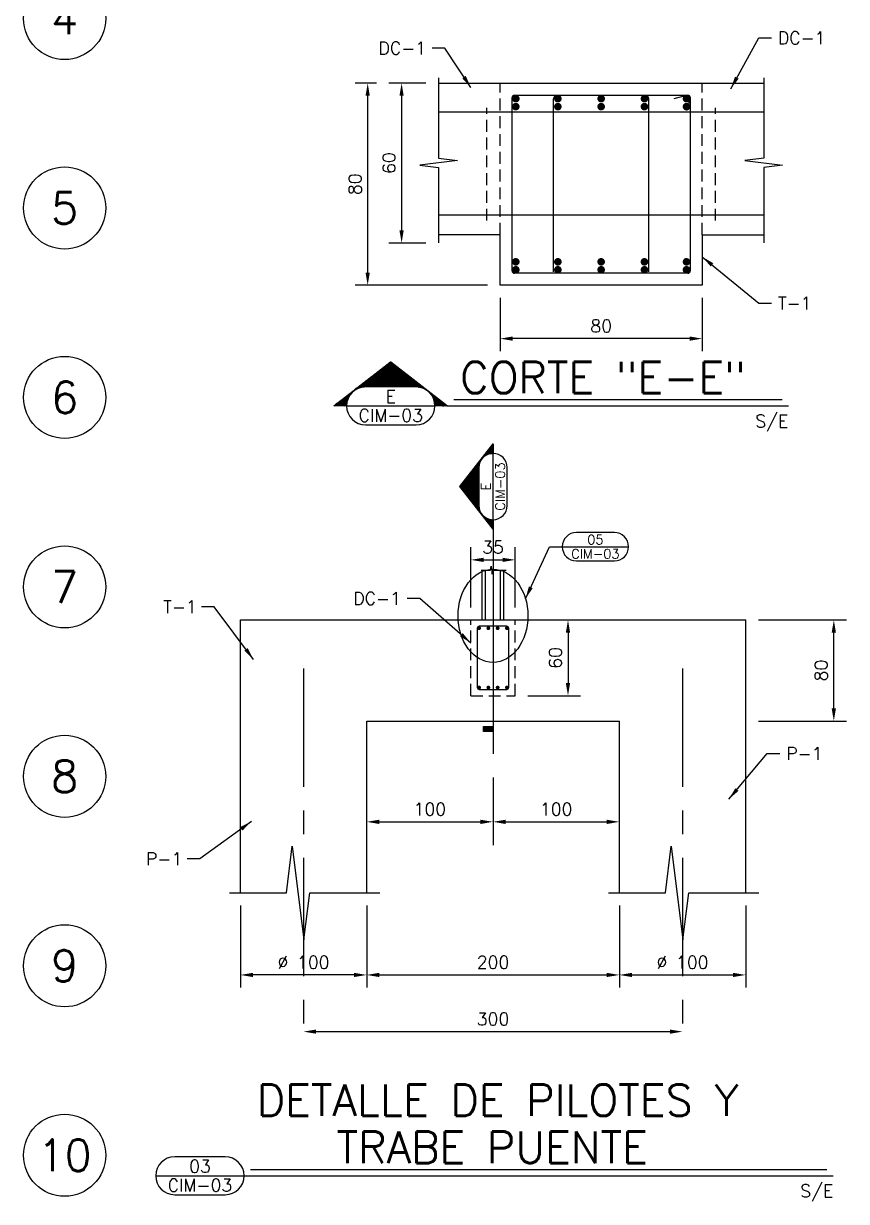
# Model space of a CAD drawing. Header units: inches. Extents: x 86960 to 403024, y -4000 to 57000.
# Drawn here: x 346501 to 359528, y 13409 to 32060 of the extents above; entities that cross this region are included whole.
import ezdxf
from ezdxf.enums import TextEntityAlignment as Align

# ---------------------------------------------------------------- set-up
doc = ezdxf.new("R2010")
doc.units = ezdxf.units.IN
doc.header["$LTSCALE"] = 1500
doc.header["$MEASUREMENT"] = 0
doc.linetypes.add('CENTER', pattern=[2, 1.25, -0.25, 0.25, -0.25])
doc.linetypes.add('HIDDEN2', pattern=[0.1875, 0.125, -0.0625])
doc.layers.get('Defpoints').update_dxf_attribs({"true_color": 0xffffff})
for name, color, linetype in [('1', 7, 'Continuous'), ('3', 3, 'Continuous'), ('4', 4, 'CENTER'), ('5', 7, 'Continuous'), ('6', 7, 'Continuous'), ('8', 1, 'Continuous')]:
    doc.layers.add(name, color=color, linetype=linetype)
doc.styles.add('ROMANS', font='ROMANS.shx', dxfattribs={"height": 200})
doc.dimstyles.get("Standard").update_dxf_attribs({"dimtxt": 0.18, "dimasz": 0.18, "dimexe": 0.18, "dimexo": 0.0625, "dimgap": 0.09, "dimtad": 0, "dimtih": 1, "dimtoh": 1, "dimdec": 4, "dimzin": 0, "dimdsep": 46, "dimtxsty": 'Standard', "dimcen": 0.09, "dimadec": 0, "dimazin": 0, "dimtfac": 1, "dimtdec": 4, "dimtofl": 0, "dimtmove": 0, "dimatfit": 3, "dimfxl": 1, "dimtolj": 1, "dimtzin": 0, "dimarcsym": 0})

# ---------------------------------------------------------------- blocks, each defined once
blk = doc.blocks.new('*D292')
at = {"layer": '5', "color": 0, "lineweight": -2, "transparency": 16777216}
for p, q in [((351933, 18093), (351933, 16796)), ((355933, 18093), (355933, 16796)), ((352133, 16996), (355733, 16996))]:
    blk.add_line(p, q, dxfattribs=at)
at = {"layer": '5', "color": 0, "transparency": 16777216}
for points in [[(352133, 17029), (352133, 16962), (351933, 16996)], [(355733, 17029), (355733, 16962), (355933, 16996)]]:
    blk.add_solid(points, dxfattribs=at)
at = {"layer": 'Defpoints', "color": 0, "transparency": 16777216}
for p in [(351933, 18293), (355933, 18293), (355933, 16996)]:
    blk.add_point(p, dxfattribs=at)
at = {"layer": '5', "color": 0, "transparency": 16777216, "insert": (353933, 17196), "char_height": 200, "attachment_point": 5, "style": 'ROMANS'}
blk.add_mtext('\\A1;200', dxfattribs=at)
blk = doc.blocks.new('*D293')
at = {"layer": '5', "color": 0, "lineweight": -2, "transparency": 16777216}
for p, q in [((355933, 18093), (355933, 16796)), ((357933, 18093), (357933, 16796)), ((356133, 16996), (357733, 16996))]:
    blk.add_line(p, q, dxfattribs=at)
at = {"layer": '5', "color": 0, "transparency": 16777216}
for points in [[(356133, 17029), (356133, 16962), (355933, 16996)], [(357733, 17029), (357733, 16962), (357933, 16996)]]:
    blk.add_solid(points, dxfattribs=at)
at = {"layer": 'Defpoints', "color": 0, "transparency": 16777216}
for p in [(355933, 18293), (357933, 18293), (357933, 16996)]:
    blk.add_point(p, dxfattribs=at)
at = {"layer": '5', "color": 0, "transparency": 16777216, "insert": (356933, 17196), "char_height": 200, "attachment_point": 5, "style": 'ROMANS'}
blk.add_mtext('\\A1;%%C 100', dxfattribs=at)
blk = doc.blocks.new('*D294')
at = {"layer": '5', "color": 0, "lineweight": -2, "transparency": 16777216}
for p, q in [((349933, 18093), (349933, 16796)), ((351933, 18093), (351933, 16796)), ((351733, 16996), (350133, 16996))]:
    blk.add_line(p, q, dxfattribs=at)
at = {"layer": '5', "color": 0, "transparency": 16777216}
for points in [[(350133, 17029), (350133, 16962), (349933, 16996)], [(351733, 17029), (351733, 16962), (351933, 16996)]]:
    blk.add_solid(points, dxfattribs=at)
at = {"layer": 'Defpoints', "color": 0, "transparency": 16777216}
for p in [(349933, 18293), (351933, 18293), (349933, 16996)]:
    blk.add_point(p, dxfattribs=at)
at = {"layer": '5', "color": 0, "transparency": 16777216, "insert": (350933, 17196), "char_height": 200, "attachment_point": 5, "style": 'ROMANS'}
blk.add_mtext('\\A1;%%C 100', dxfattribs=at)
blk = doc.blocks.new('*D295')
at = {"layer": '5', "color": 0, "lineweight": -2, "transparency": 16777216}
for p, q in [((358133, 22616), (359528, 22616)), ((359328, 21216), (359328, 22416)), ((358133, 21016), (359528, 21016))]:
    blk.add_line(p, q, dxfattribs=at)
at = {"layer": '5', "color": 0, "transparency": 16777216}
for points in [[(359294, 22416), (359361, 22416), (359328, 22616)], [(359294, 21216), (359361, 21216), (359328, 21016)]]:
    blk.add_solid(points, dxfattribs=at)
at = {"layer": 'Defpoints', "color": 0, "transparency": 16777216}
for p in [(357933, 22616), (359328, 22616), (357933, 21016)]:
    blk.add_point(p, dxfattribs=at)
at = {"layer": '5', "color": 0, "transparency": 16777216, "insert": (359128, 21816), "char_height": 200, "attachment_point": 5, "rotation": 90, "style": 'ROMANS'}
blk.add_mtext('\\A1;80', dxfattribs=at)
blk = doc.blocks.new('*D217')
at = {"layer": '5', "color": 0, "lineweight": -2, "transparency": 16777216}
for p, q in [((355120, 22416), (355120, 21616)), ((354483, 21416), (355320, 21416))]:
    blk.add_line(p, q, dxfattribs=at)
at = {"layer": '5', "color": 0, "transparency": 16777216}
for points in [[(355086, 22416), (355153, 22416), (355120, 22616)], [(355086, 21616), (355153, 21616), (355120, 21416)]]:
    blk.add_solid(points, dxfattribs=at)
at = {"layer": 'Defpoints', "color": 0, "transparency": 16777216}
for p in [(355120, 22616), (354283, 21416), (355120, 21416)]:
    blk.add_point(p, dxfattribs=at)
at = {"layer": '5', "color": 0, "transparency": 16777216, "insert": (354920, 22016), "char_height": 200, "attachment_point": 5, "rotation": 90, "style": 'ROMANS'}
blk.add_mtext('\\A1;60', dxfattribs=at)
blk = doc.blocks.new('*D218')
at = {"layer": '5', "color": 0, "lineweight": -2, "transparency": 16777216}
blk.add_line((352133, 19420), (353733, 19420), dxfattribs=at)
at = {"layer": '5', "color": 0, "transparency": 16777216}
for points in [[(352133, 19453), (352133, 19386), (351933, 19420)], [(353733, 19453), (353733, 19386), (353933, 19420)]]:
    blk.add_solid(points, dxfattribs=at)
at = {"layer": 'Defpoints', "color": 0, "transparency": 16777216}
for p in [(351933, 19420), (353933, 19420), (353933, 19420)]:
    blk.add_point(p, dxfattribs=at)
at = {"layer": '5', "color": 0, "transparency": 16777216, "insert": (352933, 19620), "char_height": 200, "attachment_point": 5, "style": 'ROMANS'}
blk.add_mtext('\\A1;100', dxfattribs=at)
blk = doc.blocks.new('*D219')
at = {"layer": '5', "color": 0, "lineweight": -2, "transparency": 16777216}
blk.add_line((354133, 19420), (355733, 19420), dxfattribs=at)
at = {"layer": '5', "color": 0, "transparency": 16777216}
for points in [[(354133, 19453), (354133, 19386), (353933, 19420)], [(355733, 19453), (355733, 19386), (355933, 19420)]]:
    blk.add_solid(points, dxfattribs=at)
at = {"layer": 'Defpoints', "color": 0, "transparency": 16777216}
for p in [(353933, 19420), (355933, 19420), (355933, 19420)]:
    blk.add_point(p, dxfattribs=at)
at = {"layer": '5', "color": 0, "transparency": 16777216, "insert": (354933, 19620), "char_height": 200, "attachment_point": 5, "style": 'ROMANS'}
blk.add_mtext('\\A1;100', dxfattribs=at)
blk = doc.blocks.new('*D300')
at = {"layer": '5', "color": 0, "lineweight": -2, "transparency": 16777216}
for p, q in [((353583, 22816), (353583, 23768)), ((354283, 22816), (354283, 23768)), ((353783, 23568), (354083, 23568))]:
    blk.add_line(p, q, dxfattribs=at)
at = {"layer": '5', "color": 0, "transparency": 16777216}
for points in [[(353783, 23602), (353783, 23535), (353583, 23568)], [(354083, 23602), (354083, 23535), (354283, 23568)]]:
    blk.add_solid(points, dxfattribs=at)
at = {"layer": 'Defpoints', "color": 0, "transparency": 16777216}
for p in [(354283, 23568), (353583, 22616), (354283, 22616)]:
    blk.add_point(p, dxfattribs=at)
at = {"layer": '5', "color": 0, "transparency": 16777216, "insert": (353933, 23768), "char_height": 200, "attachment_point": 5, "style": 'ROMANS'}
blk.add_mtext('\\A1;35', dxfattribs=at)
blk = doc.blocks.new('*D281')
at = {"layer": '5', "color": 0, "lineweight": -2, "transparency": 16777216}
blk.add_line((351133, 16098), (356733, 16098), dxfattribs=at)
at = {"layer": '5', "color": 0, "transparency": 16777216}
for points in [[(351133, 16131), (351133, 16065), (350933, 16098)], [(356733, 16131), (356733, 16065), (356933, 16098)]]:
    blk.add_solid(points, dxfattribs=at)
at = {"layer": 'Defpoints', "color": 0, "transparency": 16777216}
for p in [(350933, 16098), (356933, 16098), (356933, 16098)]:
    blk.add_point(p, dxfattribs=at)
at = {"layer": '5', "color": 0, "transparency": 16777216, "insert": (353933, 16298), "char_height": 200, "attachment_point": 5, "style": 'ROMANS'}
blk.add_mtext('\\A1;300', dxfattribs=at)
blk = doc.blocks.new('*D282')
at = {"layer": '5', "color": 0, "lineweight": -2, "transparency": 16777216}
for p, q in [((354045, 27716), (354045, 26871)), ((357245, 27716), (357245, 26871)), ((357045, 27071), (354245, 27071))]:
    blk.add_line(p, q, dxfattribs=at)
at = {"layer": '5', "color": 0, "transparency": 16777216}
for points in [[(354245, 27105), (354245, 27038), (354045, 27071)], [(357045, 27105), (357045, 27038), (357245, 27071)]]:
    blk.add_solid(points, dxfattribs=at)
at = {"layer": 'Defpoints', "color": 0, "transparency": 16777216}
for p in [(354045, 27916), (357245, 27916), (354045, 27071)]:
    blk.add_point(p, dxfattribs=at)
at = {"layer": '5', "color": 0, "transparency": 16777216, "insert": (355645, 27271), "char_height": 200, "attachment_point": 5, "style": 'ROMANS'}
blk.add_mtext('\\A1;80', dxfattribs=at)
blk = doc.blocks.new('*D283')
at = {"layer": '5', "color": 0, "lineweight": -2, "transparency": 16777216}
for p, q in [((352086, 31116), (351749, 31116)), ((351949, 28116), (351949, 30916)), ((353845, 27916), (351749, 27916))]:
    blk.add_line(p, q, dxfattribs=at)
at = {"layer": '5', "color": 0, "transparency": 16777216}
for points in [[(351915, 30916), (351982, 30916), (351949, 31116)], [(351915, 28116), (351982, 28116), (351949, 27916)]]:
    blk.add_solid(points, dxfattribs=at)
at = {"layer": 'Defpoints', "color": 0, "transparency": 16777216}
for p in [(351949, 31116), (352286, 31116), (354045, 27916)]:
    blk.add_point(p, dxfattribs=at)
at = {"layer": '5', "color": 0, "transparency": 16777216, "insert": (351749, 29516), "char_height": 200, "attachment_point": 5, "rotation": 90, "style": 'ROMANS'}
blk.add_mtext('\\A1;80', dxfattribs=at)
blk = doc.blocks.new('*D318')
at = {"color": 0, "lineweight": -2, "transparency": 16777216}
for p, q in [((352871, 31116), (352286, 31116)), ((352486, 30916), (352486, 28785)), ((352871, 28585), (352286, 28585))]:
    blk.add_line(p, q, dxfattribs=at)
at = {"color": 0, "transparency": 16777216}
for points in [[(352452, 30916), (352519, 30916), (352486, 31116)], [(352452, 28785), (352519, 28785), (352486, 28585)]]:
    blk.add_solid(points, dxfattribs=at)
at = {"layer": 'Defpoints', "color": 0, "transparency": 16777216}
for p in [(353071, 31116), (352486, 28585), (353071, 28585)]:
    blk.add_point(p, dxfattribs=at)
at = {"color": 0, "transparency": 16777216, "insert": (352286, 29851), "char_height": 200, "attachment_point": 5, "rotation": 90, "style": 'ROMANS'}
blk.add_mtext('\\A1;60', dxfattribs=at)

msp = doc.modelspace()

# ---------------------------------------------------------------- hatches: boundary and pattern name
at = {"layer": '1'}
h = msp.add_hatch(dxfattribs=at)
h.set_pattern_fill('ANSI31', color=256, scale=10, style=0)
h.set_pattern_definition([(45, (332743.6388, 25406.1941), (-0.88388348, 0.88388348), [])])
edge = h.paths.add_edge_path()
edge.add_line((351614.08, 26006.19), (351414.08, 26006.19))
edge.add_line((351414.08, 26006.19), (352314.08, 26706.19))
edge.add_line((352314.08, 26706.19), (353214.08, 26006.19))
edge.add_line((353214.08, 26006.19), (353014.08, 26006.19))
edge.add_arc((352714.08, 26006.19), 300, 0, 90)
edge.add_line((352714.08, 26306.19), (351914.08, 26306.19))
edge.add_arc((351914.08, 26006.19), 300, 90, 180)
at = {"layer": '6'}
h = msp.add_hatch(dxfattribs=at)
h.set_pattern_fill('ANSI31', color=256, scale=2, style=0)
h.set_pattern_definition([(45, (301945.81772, 12019.87562), (-0.1767766953, 0.1767766953), [])])
edge = h.paths.add_edge_path()
edge.add_line((353707.83, 25028.73), (353707.83, 24428.73))
edge.add_arc((353932.83, 24428.73), 225, 180, 270)
edge.add_line((353932.83, 24203.73), (353932.83, 24053.73))
edge.add_line((353932.83, 24053.73), (353407.83, 24728.73))
edge.add_line((353407.83, 24728.73), (353932.83, 25403.73))
edge.add_line((353932.83, 25403.73), (353932.83, 25253.73))
edge.add_arc((353932.83, 25028.73), 225, 90, 180)

# ---------------------------------------------------------------- linework, layer by layer
msp.add_ellipse((353932.1, 22682.58), major_axis=(0, 737.7), ratio=0.75000004)
at = {"layer": '1'}
for p, q in [((352714.08, 26306.19), (351914.08, 26306.19)), ((351614.08, 26006.19), (353014.08, 26006.19)), ((351914.08, 25706.19), (352714.08, 25706.19)), ((349693.82, 14115.84), (348893.82, 14115.84)), ((348593.82, 13815.84), (349993.82, 13815.84)), ((348893.82, 13515.84), (349693.82, 13515.84))]:
    msp.add_line(p, q, dxfattribs=at)
msp.add_lwpolyline([(351614.08, 26006.19), (351414.08, 26006.19), (352314.08, 26706.19), (353214.08, 26006.19), (353014.08, 26006.19, 0.41421356), (352714.08, 26306.19), (351914.08, 26306.19, 0.41421356), (351614.08, 26006.19)], format="xyb", close=True, dxfattribs=at)
for centre, start, end in [((351914.08, 26006.19), 90, 270), ((352714.08, 26006.19), 270, 90), ((348893.82, 13815.84), 90, 270), ((349693.82, 13815.84), 270, 90)]:
    msp.add_arc(centre, 300, start, end, dxfattribs=at)
at = {"layer": '3'}
for p, q in [((353071.42, 31116.15), (358217.95, 31116.15)), ((353370.28, 29891.32), (352772.55, 29816.6)), ((353071.42, 29928.68), (353370.28, 29891.32)), ((358217.95, 29928.68), (357919.09, 29891.32)), ((357919.09, 29891.32), (358516.81, 29816.6)), ((352772.55, 29816.6), (353071.42, 29779.25)), ((358516.81, 29816.6), (358217.95, 29779.25)), ((354044.68, 28716.15), (353071.42, 28716.15)), ((354044.68, 27916.15), (354044.68, 28716.15)), ((357244.68, 28716.15), (357244.68, 27916.15)), ((357244.68, 28716.15), (358217.95, 28716.15)), ((357244.68, 27916.15), (354044.68, 27916.15)), ((349932.83, 22616.24), (357932.83, 22616.24)), ((349932.83, 18293.49), (349932.83, 22616.24)), ((353582.83, 22616.24), (354282.83, 22616.24)), ((357932.83, 18293.49), (357932.83, 22616.24)), ((351932.83, 21016.24), (355932.83, 21016.24)), ((351932.83, 18293.49), (351932.83, 21016.24)), ((355932.83, 18293.49), (355932.83, 21016.24)), ((350661.28, 18293.49), (350753.87, 19034.22)), ((350753.87, 19034.22), (350939.06, 17552.75)), ((356661.28, 18293.49), (356753.87, 19034.22)), ((356753.87, 19034.22), (356939.06, 17552.75)), ((350939.06, 17552.75), (351031.65, 18293.49)), ((356939.06, 17552.75), (357031.65, 18293.49))]:
    msp.add_line(p, q, dxfattribs=at)
at = {"layer": '3', "color": 7, "linetype": 'HIDDEN2'}
for p, q in [((354044.68, 28716.15), (354044.68, 31116.15)), ((357244.68, 28716.15), (357244.68, 31116.15)), ((353582.83, 21416.24), (353582.83, 22616.24)), ((354282.83, 21416.24), (354282.83, 22616.24)), ((353582.83, 21416.24), (354282.83, 21416.24))]:
    msp.add_line(p, q, dxfattribs=at)
at = {"layer": '3'}
for points in [[(353071.42, 31198.78), (353071.42, 29928.68)], [(358217.95, 31198.78), (358217.95, 29928.68)], [(353071.42, 29779.25), (353071.42, 28585.46)], [(358217.95, 29779.25), (358217.95, 28585.46)], [(349761.81, 18293.49), (350661.28, 18293.49)], [(351031.65, 18293.49), (352142.75, 18293.49)], [(355761.81, 18293.49), (356661.28, 18293.49)], [(357031.65, 18293.49), (358142.75, 18293.49)]]:
    msp.add_lwpolyline(points, dxfattribs=at)
at = {"layer": '4'}
for p, q in [((353932.83, 23121.74), (353932.83, 19048.11)), ((350932.83, 21850.02), (350932.83, 15995.55)), ((356932.83, 21850.02), (356932.83, 15995.55))]:
    msp.add_line(p, q, dxfattribs=at)
at = {"layer": '4', "color": 2, "linetype": 'Continuous'}
for centre in [(347151.21, 32140.11), (347151.21, 29140.11), (347151.21, 26140.11), (347151.21, 23140.11), (347151.21, 20140.11), (347151.21, 17140.11), (347151.21, 14140.11)]:
    msp.add_circle(centre, 650, dxfattribs=at)
at = {"layer": '6'}
for p, q in [((358142.45, 31832.15), (358342.45, 31832.15)), ((353171.9, 31671.36), (352971.9, 31671.36)), ((358142.45, 27633.64), (358342.45, 27633.64)), ((353214.08, 26006.19), (358607.85, 26006.19)), ((353932.83, 24203.73), (353932.83, 25253.73)), ((353707.83, 25028.73), (353707.83, 24428.73)), ((354157.83, 24428.73), (354157.83, 25028.73)), ((353932.83, 24203.73), (353932.83, 24053.73)), ((353932.83, 24053.73), (353932.83, 20851.92)), ((355853.56, 24000.95), (355253.56, 24000.95)), ((354828.56, 23775.95), (355028.56, 23775.95)), ((355028.56, 23775.95), (356078.56, 23775.95)), ((355253.56, 23550.95), (355853.56, 23550.95)), ((352772.82, 22956.91), (352572.82, 22956.91)), ((349516.31, 22824.97), (349316.31, 22824.97)), ((353782.83, 20926.92), (353932.83, 20926.92)), ((353782.83, 20851.92), (353782.83, 20926.92)), ((353932.83, 20851.92), (353782.83, 20851.92)), ((358275.19, 20500.67), (358475.19, 20500.67)), ((349291.73, 18833.59), (349091.73, 18833.59)), ((349993.82, 13815.84), (359319.34, 13815.84))]:
    msp.add_line(p, q, dxfattribs=at)
at = {"layer": '6', "color": 2}
for p, q in [((353314.08, 26106.19), (358507.85, 26106.19)), ((350093.82, 13915.84), (359219.34, 13915.84))]:
    msp.add_line(p, q, dxfattribs=at)
at = {"layer": '6'}
msp.add_lwpolyline([(353707.83, 25028.73), (353707.83, 24428.73, 0.41421356), (353932.83, 24203.73), (353932.83, 24053.73), (353407.83, 24728.73), (353932.83, 25403.73), (353932.83, 25253.73, 0.41421356), (353707.83, 25028.73)], format="xyb", close=True, dxfattribs=at)
for centre, start, end in [((353932.83, 25028.73), 0, 180), ((353932.83, 24428.73), 180, 0), ((355253.56, 23775.95), 90, 270), ((355853.56, 23775.95), 270, 90)]:
    msp.add_arc(centre, 225, start, end, dxfattribs=at)
msp.add_solid([(353932.83, 20851.92), (353782.83, 20851.92), (353932.83, 20926.92), (353782.83, 20926.92)], dxfattribs=at)
at = {"layer": '8', "color": 1}
for p, q in [((354234.11, 28145.58), (354234.11, 30886.73)), ((354274.11, 30926.73), (357015.26, 30926.73)), ((354890.73, 28129.6), (354890.73, 30870.75)), ((356398.64, 28129.6), (356398.64, 30870.75)), ((357055.26, 30886.73), (357055.26, 28145.58)), ((357015.26, 28105.58), (354274.11, 28105.58))]:
    msp.add_line(p, q, dxfattribs=at)
at = {"layer": '8', "color": 5}
for p, q in [((357015.26, 30926.73), (356794.3, 30870.75)), ((357055.26, 30886.73), (356999.78, 30682.84)), ((353071.42, 30664.16), (358217.95, 30664.16)), ((353071.42, 29031.49), (358217.95, 29031.49))]:
    msp.add_line(p, q, dxfattribs=at)
at = {"layer": '8', "color": 5, "linetype": 'HIDDEN2'}
for p, q in [((353835.26, 28941.28), (353835.26, 30726.43)), ((357454.11, 28941.28), (357454.11, 30726.43))]:
    msp.add_line(p, q, dxfattribs=at)
at = {"layer": '8'}
for p, q in [((353763.1, 22616.24), (353763.1, 23404.35)), ((353813.1, 22616.24), (353813.1, 23404.35)), ((353894.44, 23404.35), (353902.37, 23467.8)), ((353902.37, 23467.8), (353918.23, 23340.91)), ((353918.23, 23340.91), (353926.16, 23404.35)), ((354052.56, 22616.24), (354052.56, 23404.35)), ((354102.56, 22616.24), (354102.56, 23404.35))]:
    msp.add_line(p, q, dxfattribs=at)
at = {"layer": '8', "color": 5, "const_width": 60}
for points in [[(354263.72, 30870.75, 1), (354323.72, 30870.75, 1)], [(354263.72, 30744.85, 1), (354323.72, 30744.85, 1)], [(354929.4, 30870.75, 1), (354989.4, 30870.75, 1)], [(354929.4, 30744.85, 1), (354989.4, 30744.85, 1)], [(355614.68, 30870.75, 1), (355674.68, 30870.75, 1)], [(355614.68, 30744.85, 1), (355674.68, 30744.85, 1)], [(356299.97, 30870.75, 1), (356359.97, 30870.75, 1)], [(356299.97, 30744.85, 1), (356359.97, 30744.85, 1)], [(357025.65, 30870.75, -1), (356965.65, 30870.75, -1)], [(357025.65, 30744.85, -1), (356965.65, 30744.85, -1)], [(354263.72, 28287.46, -1), (354323.72, 28287.46, -1)], [(354263.72, 28161.55, -1), (354323.72, 28161.55, -1)], [(354929.4, 28287.46, -1), (354989.4, 28287.46, -1)], [(354929.4, 28161.55, -1), (354989.4, 28161.55, -1)], [(355614.68, 28287.46, -1), (355674.68, 28287.46, -1)], [(355614.68, 28161.55, -1), (355674.68, 28161.55, -1)], [(356299.97, 28287.46, -1), (356359.97, 28287.46, -1)], [(356299.97, 28161.55, -1), (356359.97, 28161.55, -1)], [(357025.65, 28287.46, 1), (356965.65, 28287.46, 1)], [(357025.65, 28161.55, 1), (356965.65, 28161.55, 1)]]:
    msp.add_lwpolyline(points, format="xyb", close=True, dxfattribs=at)
at = {"layer": '8'}
for points in [[(353744.8, 23404.35), (353894.44, 23404.35)], [(353926.16, 23404.35), (354138.46, 23404.35)]]:
    msp.add_lwpolyline(points, dxfattribs=at)
at = {"layer": '8', "const_width": 30}
for points in [[(353697.83, 22486.24, 1), (353727.83, 22486.24, 1)], [(353844.5, 22486.24, 1), (353874.5, 22486.24, 1)], [(353991.16, 22486.24, 1), (354021.16, 22486.24, 1)], [(354137.83, 22486.24, 1), (354167.83, 22486.24, 1)], [(353697.83, 21546.24, 1), (353727.83, 21546.24, 1)], [(353844.5, 21546.24, 1), (353874.5, 21546.24, 1)], [(353991.16, 21546.24, 1), (354021.16, 21546.24, 1)], [(354137.83, 21546.24, 1), (354167.83, 21546.24, 1)]]:
    msp.add_lwpolyline(points, format="xyb", close=True, dxfattribs=at)
at = {"layer": '8'}
msp.add_lwpolyline([(354152.83, 22516.24), (353712.83, 22516.24, 0.41421356), (353682.83, 22486.24), (353682.83, 21546.24, 0.41421356), (353712.83, 21516.24), (354152.83, 21516.24, 0.41421356), (354182.83, 21546.24), (354182.83, 22486.24, 0.41421356)], format="xyb", close=True, dxfattribs=at)
at = {"layer": '8', "color": 1}
for centre, start, end in [((354274.11, 30886.73), 90, 180), ((354930.73, 30870.75), 90, 180), ((356358.64, 30870.75), 360, 90), ((357015.26, 30886.73), 0, 90), ((354274.11, 28145.58), 180, 270), ((357015.26, 28145.58), 270, 360)]:
    msp.add_arc(centre, 40, start, end, dxfattribs=at)

# ---------------------------------------------------------------- texts
at = {"layer": '1', "style": 'ROMANS'}
for s, p in [('E', (352314.08, 26156.19)), ('CIM-03', (352314.08, 25856.19)), ('03', (349293.82, 13965.84)), ('CIM-03', (349293.82, 13665.84))]:
    msp.add_text(s, height=200, dxfattribs=at).set_placement(p, align=Align.MIDDLE)
at = {"layer": '4', "color": 2, "style": 'ROMANS'}
for s, p in [('4', (347151.21, 32140.11)), ('5', (347151.21, 29140.11)), ('6', (347151.21, 26140.11)), ('7', (347151.21, 23140.11)), ('8', (347151.21, 20140.11)), ('9', (347151.21, 17140.11)), ('10', (347151.21, 14140.11))]:
    msp.add_text(s, height=500, dxfattribs=at).set_placement(p, align=Align.MIDDLE)
at = {"layer": '6', "style": 'ROMANS'}
for s, p in [('DC-1', (358442.45, 31732.15)), ('DC-1', (352119.52, 31571.36)), ('T-1', (358442.45, 27533.64)), ('DC-1', (351720.44, 22856.91)), ('T-1', (348711.55, 22724.97)), ('P-1', (358575.19, 20400.67)), ('P-1', (348439.35, 18733.59))]:
    msp.add_text(s, height=200, dxfattribs=at).set_placement(p)
at = {"layer": '6', "color": 2, "style": 'ROMANS'}
for s, p in [('CORTE "E-E"', (353414.08, 26206.19)), ('DETALLE DE PILOTES Y', (350193.82, 14763.06)), ('TRABE PUENTE', (351456.36, 14015.84))]:
    msp.add_text(s, height=500, dxfattribs=at).set_placement(p)
at = {"layer": '6', "style": 'ROMANS'}
for p in [(358607.85, 25606.19), (359319.34, 13415.84)]:
    msp.add_text('S/E', height=200, dxfattribs=at).set_placement(p, align=Align.BOTTOM_RIGHT)
for s, p in [('CIM-03', (354045.33, 24728.73)), ('E', (353820.33, 24728.73))]:
    msp.add_text(s, height=150, rotation=90, dxfattribs=at).set_placement(p, align=Align.MIDDLE)
for s, p in [('05', (355553.56, 23888.45)), ('CIM-03', (355553.56, 23663.45))]:
    msp.add_text(s, height=150, dxfattribs=at).set_placement(p, align=Align.MIDDLE)

# ---------------------------------------------------------------- dimensions: what is measured, and where the dimension line sits
dim = msp.add_linear_dim(base=(352485.81, 28585.46), p1=(353071.42, 31116.15), p2=(353071.42, 28585.46), angle=90, text='60', dimstyle='Standard', override={"dimtxt": 200, "dimasz": 200, "dimexe": 200, "dimexo": 200, "dimgap": 100, "dimtad": 1, "dimtih": 0, "dimtoh": 0, "dimdec": 1, "dimlfac": 0.05, "dimzin": 12, "dimtxsty": 'ROMANS', "dimaunit": 1, "dimadec": 3, "dimazin": 3, "dimtdec": 1})
dim.commit()
dim.dimension.update_dxf_attribs({"geometry": '*D318', "text_midpoint": (352285.81, 29850.81)})
at = {"layer": '5'}
for base, p1, p2, text, override, picture, middle in [((351948.52, 31116.15), (354044.68, 27916.15), (352285.81, 31116.15), '80', {"dimtxt": 200, "dimasz": 200, "dimexe": 200, "dimexo": 200, "dimgap": 100, "dimtad": 1, "dimtih": 0, "dimtoh": 0, "dimdec": 0, "dimlfac": 0.1, "dimtxsty": 'ROMANS', "dimazin": 3, "dimtdec": 0}, '*D283', (351748.52, 29516.15)), ((355119.75, 21416.24), (355119.75, 22616.24), (354282.83, 21416.24), '60', {"dimtxt": 200, "dimasz": 200, "dimexe": 200, "dimexo": 200, "dimgap": 100, "dimtad": 1, "dimtih": 0, "dimtoh": 0, "dimdec": 0, "dimlfac": 0.1, "dimtxsty": 'ROMANS', "dimazin": 3, "dimtdec": 0, "dimtmove": 1}, '*D217', (354919.75, 22016.24)), ((359327.61, 22616.24), (357932.83, 21016.24), (357932.83, 22616.24), '80', {"dimtxt": 200, "dimasz": 200, "dimexe": 200, "dimexo": 200, "dimgap": 100, "dimtad": 1, "dimtih": 0, "dimtoh": 0, "dimdec": 0, "dimlfac": 0.1, "dimtxsty": 'ROMANS', "dimazin": 3, "dimtdec": 0}, '*D295', (359127.61, 21816.24))]:
    dim = msp.add_linear_dim(base=base, p1=p1, p2=p2, angle=90, text=text, dimstyle='Standard', override=override, dxfattribs=at)
    dim.commit()
    dim.dimension.update_dxf_attribs({"geometry": picture, "text_midpoint": middle})
for base, p1, p2, text, override, picture, middle in [((354044.68, 27071.17), (357244.68, 27916.15), (354044.68, 27916.15), '80', {"dimtxt": 200, "dimasz": 200, "dimexe": 200, "dimexo": 200, "dimgap": 100, "dimtad": 1, "dimtih": 0, "dimtoh": 0, "dimdec": 0, "dimlfac": 0.1, "dimtxsty": 'ROMANS', "dimazin": 3, "dimtdec": 0}, '*D282', (355644.68, 27271.17)), ((353932.83, 19419.83), (351932.83, 19419.83), (353932.83, 19419.83), '100', {"dimtxt": 200, "dimasz": 200, "dimexe": 200, "dimexo": 200, "dimgap": 100, "dimtad": 1, "dimtih": 0, "dimtoh": 0, "dimdec": 0, "dimlfac": 0.1, "dimtxsty": 'ROMANS', "dimazin": 3, "dimtdec": 0}, '*D218', (352932.83, 19619.83)), ((355932.83, 19419.83), (353932.83, 19419.83), (355932.83, 19419.83), '100', {"dimtxt": 200, "dimasz": 200, "dimexe": 200, "dimexo": 200, "dimgap": 100, "dimtad": 1, "dimtih": 0, "dimtoh": 0, "dimdec": 0, "dimlfac": 0.1, "dimtxsty": 'ROMANS', "dimazin": 3, "dimtdec": 0}, '*D219', (354932.83, 19619.83)), ((349932.83, 16995.81), (351932.83, 18293.49), (349932.83, 18293.49), '%%C 100', {"dimtxt": 200, "dimasz": 200, "dimexe": 200, "dimexo": 200, "dimgap": 100, "dimtad": 1, "dimtih": 0, "dimtoh": 0, "dimdec": 0, "dimlfac": 0.1, "dimtxsty": 'ROMANS', "dimazin": 3, "dimtdec": 0}, '*D294', (350932.83, 17195.81)), ((355932.83, 16995.81), (351932.83, 18293.49), (355932.83, 18293.49), '200', {"dimtxt": 200, "dimasz": 200, "dimexe": 200, "dimexo": 200, "dimgap": 100, "dimtad": 1, "dimtih": 0, "dimtoh": 0, "dimdec": 0, "dimlfac": 0.1, "dimtxsty": 'ROMANS', "dimazin": 3, "dimtdec": 0}, '*D292', (353932.83, 17195.81)), ((357932.83, 16995.81), (355932.83, 18293.49), (357932.83, 18293.49), '%%C 100', {"dimtxt": 200, "dimasz": 200, "dimexe": 200, "dimexo": 200, "dimgap": 100, "dimtad": 1, "dimtih": 0, "dimtoh": 0, "dimdec": 0, "dimlfac": 0.1, "dimtxsty": 'ROMANS', "dimazin": 3, "dimtdec": 0, "dimtmove": 1}, '*D293', (356932.83, 17195.81))]:
    dim = msp.add_linear_dim(base=base, p1=p1, p2=p2, text=text, dimstyle='Standard', override=override, dxfattribs=at)
    dim.commit()
    dim.dimension.update_dxf_attribs({"geometry": picture, "text_midpoint": middle})
dim = msp.add_linear_dim(base=(354282.83, 23568.32), p1=(353582.83, 22616.24), p2=(354282.83, 22616.24), text='35', dimstyle='Standard', override={"dimtxt": 200, "dimasz": 200, "dimexe": 200, "dimexo": 200, "dimgap": 100, "dimtad": 1, "dimtih": 0, "dimtoh": 0, "dimdec": 0, "dimlfac": 0.1, "dimtxsty": 'ROMANS', "dimazin": 3, "dimtdec": 0}, dxfattribs=at)
dim.commit()
dim.dimension.update_dxf_attribs({"geometry": '*D300', "text_midpoint": (353932.83, 23568.32), "dimtype": 160})
dim = msp.add_linear_dim(base=(356932.83, 16097.99), p1=(350932.83, 16097.99), p2=(356932.83, 16097.99), dimstyle='Standard', override={"dimtxt": 200, "dimasz": 200, "dimexe": 200, "dimexo": 200, "dimgap": 100, "dimtad": 1, "dimtih": 0, "dimtoh": 0, "dimdec": 1, "dimlfac": 0.05, "dimzin": 12, "dimtxsty": 'ROMANS', "dimaunit": 1, "dimadec": 3, "dimazin": 3, "dimtdec": 1}, dxfattribs=at)
dim.commit()
dim.dimension.update_dxf_attribs({"geometry": '*D281', "text_midpoint": (353932.83, 16297.99)})

# ---------------------------------------------------------------- leaders
at = {"layer": '6'}
for points, override in [([(357695.46, 31028.18), (358142.45, 31832.15)], {"dimtxt": 200, "dimasz": 200, "dimexe": 200, "dimexo": 200, "dimgap": 100, "dimtad": 1, "dimtih": 0, "dimtoh": 0, "dimdec": 0, "dimlfac": 0.05, "dimzin": 12, "dimtxsty": 'ROMANS', "dimaunit": 1, "dimadec": 3, "dimazin": 3, "dimtdec": 1}), ([(353583.13, 31046.05), (353171.9, 31671.36)], {"dimtxt": 200, "dimasz": 200, "dimexe": 200, "dimexo": 200, "dimgap": 100, "dimtad": 1, "dimtih": 0, "dimtoh": 0, "dimdec": 0, "dimlfac": 0.05, "dimzin": 12, "dimtxsty": 'ROMANS', "dimaunit": 1, "dimadec": 3, "dimazin": 3, "dimtdec": 1}), ([(357244.68, 28366.14), (358142.45, 27633.64)], {"dimtxt": 200, "dimasz": 200, "dimexe": 200, "dimexo": 200, "dimgap": 100, "dimtad": 1, "dimtih": 0, "dimtoh": 0, "dimdec": 0, "dimlfac": 0.05, "dimzin": 12, "dimtxsty": 'ROMANS', "dimaunit": 1, "dimadec": 3, "dimazin": 3, "dimtdec": 1}), ([(354446.91, 22952.82), (354828.56, 23775.95)], {"dimtxt": 200, "dimasz": 200, "dimexe": 200, "dimexo": 200, "dimgap": 100, "dimtad": 1, "dimtih": 0, "dimtoh": 0, "dimdec": 0, "dimlfac": 0.05, "dimzin": 12, "dimtxsty": 'ROMANS', "dimaunit": 1, "dimadec": 3, "dimazin": 3, "dimtdec": 1}), ([(353582.83, 22251.61), (352772.82, 22956.91)], {"dimtxt": 200, "dimasz": 200, "dimexe": 200, "dimexo": 200, "dimgap": 100, "dimtad": 1, "dimtih": 0, "dimtoh": 0, "dimdec": 0, "dimlfac": 0.1, "dimtxsty": 'ROMANS', "dimazin": 3, "dimtdec": 0}), ([(350141.95, 21991.43), (349516.31, 22824.97)], {"dimtxt": 200, "dimasz": 200, "dimexe": 200, "dimexo": 200, "dimgap": 100, "dimtad": 1, "dimtih": 0, "dimtoh": 0, "dimdec": 0, "dimlfac": 0.1, "dimtxsty": 'ROMANS', "dimazin": 3, "dimtdec": 0}), ([(357665.6, 19779.34), (358275.19, 20500.67)], {"dimtxt": 200, "dimasz": 200, "dimexe": 200, "dimexo": 200, "dimgap": 100, "dimtad": 1, "dimtih": 0, "dimtoh": 0, "dimdec": 0, "dimlfac": 0.1, "dimtxsty": 'ROMANS', "dimazin": 3, "dimtdec": 0}), ([(350109.86, 19426.69), (349291.73, 18833.59)], {"dimtxt": 200, "dimasz": 200, "dimexe": 200, "dimexo": 200, "dimgap": 100, "dimtad": 1, "dimtih": 0, "dimtoh": 0, "dimdec": 0, "dimlfac": 0.1, "dimtxsty": 'ROMANS', "dimazin": 3, "dimtdec": 0})]:
    msp.add_leader(points, dimstyle='Standard', override=override, dxfattribs=at)

doc.saveas('drawing.dxf')
